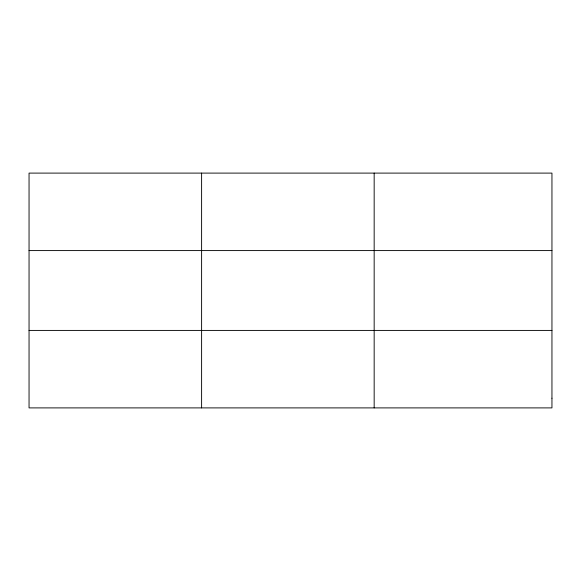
<?xml version="1.0" encoding="UTF-8"?>
<svg xmlns="http://www.w3.org/2000/svg" width="581" height="581" viewBox="0 0 581 581"><rect width="100%" height="100%" fill="white"/><g stroke="black" fill="none" stroke-linecap="round" stroke-linejoin="round"><path stroke-width="0.87" d="M201.607 407.898L201.607 173.102M374.164 407.898L374.164 173.102M29.05 250.585L551.95 250.585M29.05 330.415L551.95 330.415M551.95 398.21L551.95 407.898L29.05 407.898L29.05 173.102L551.95 173.102L551.95 398.21"/></g></svg>
